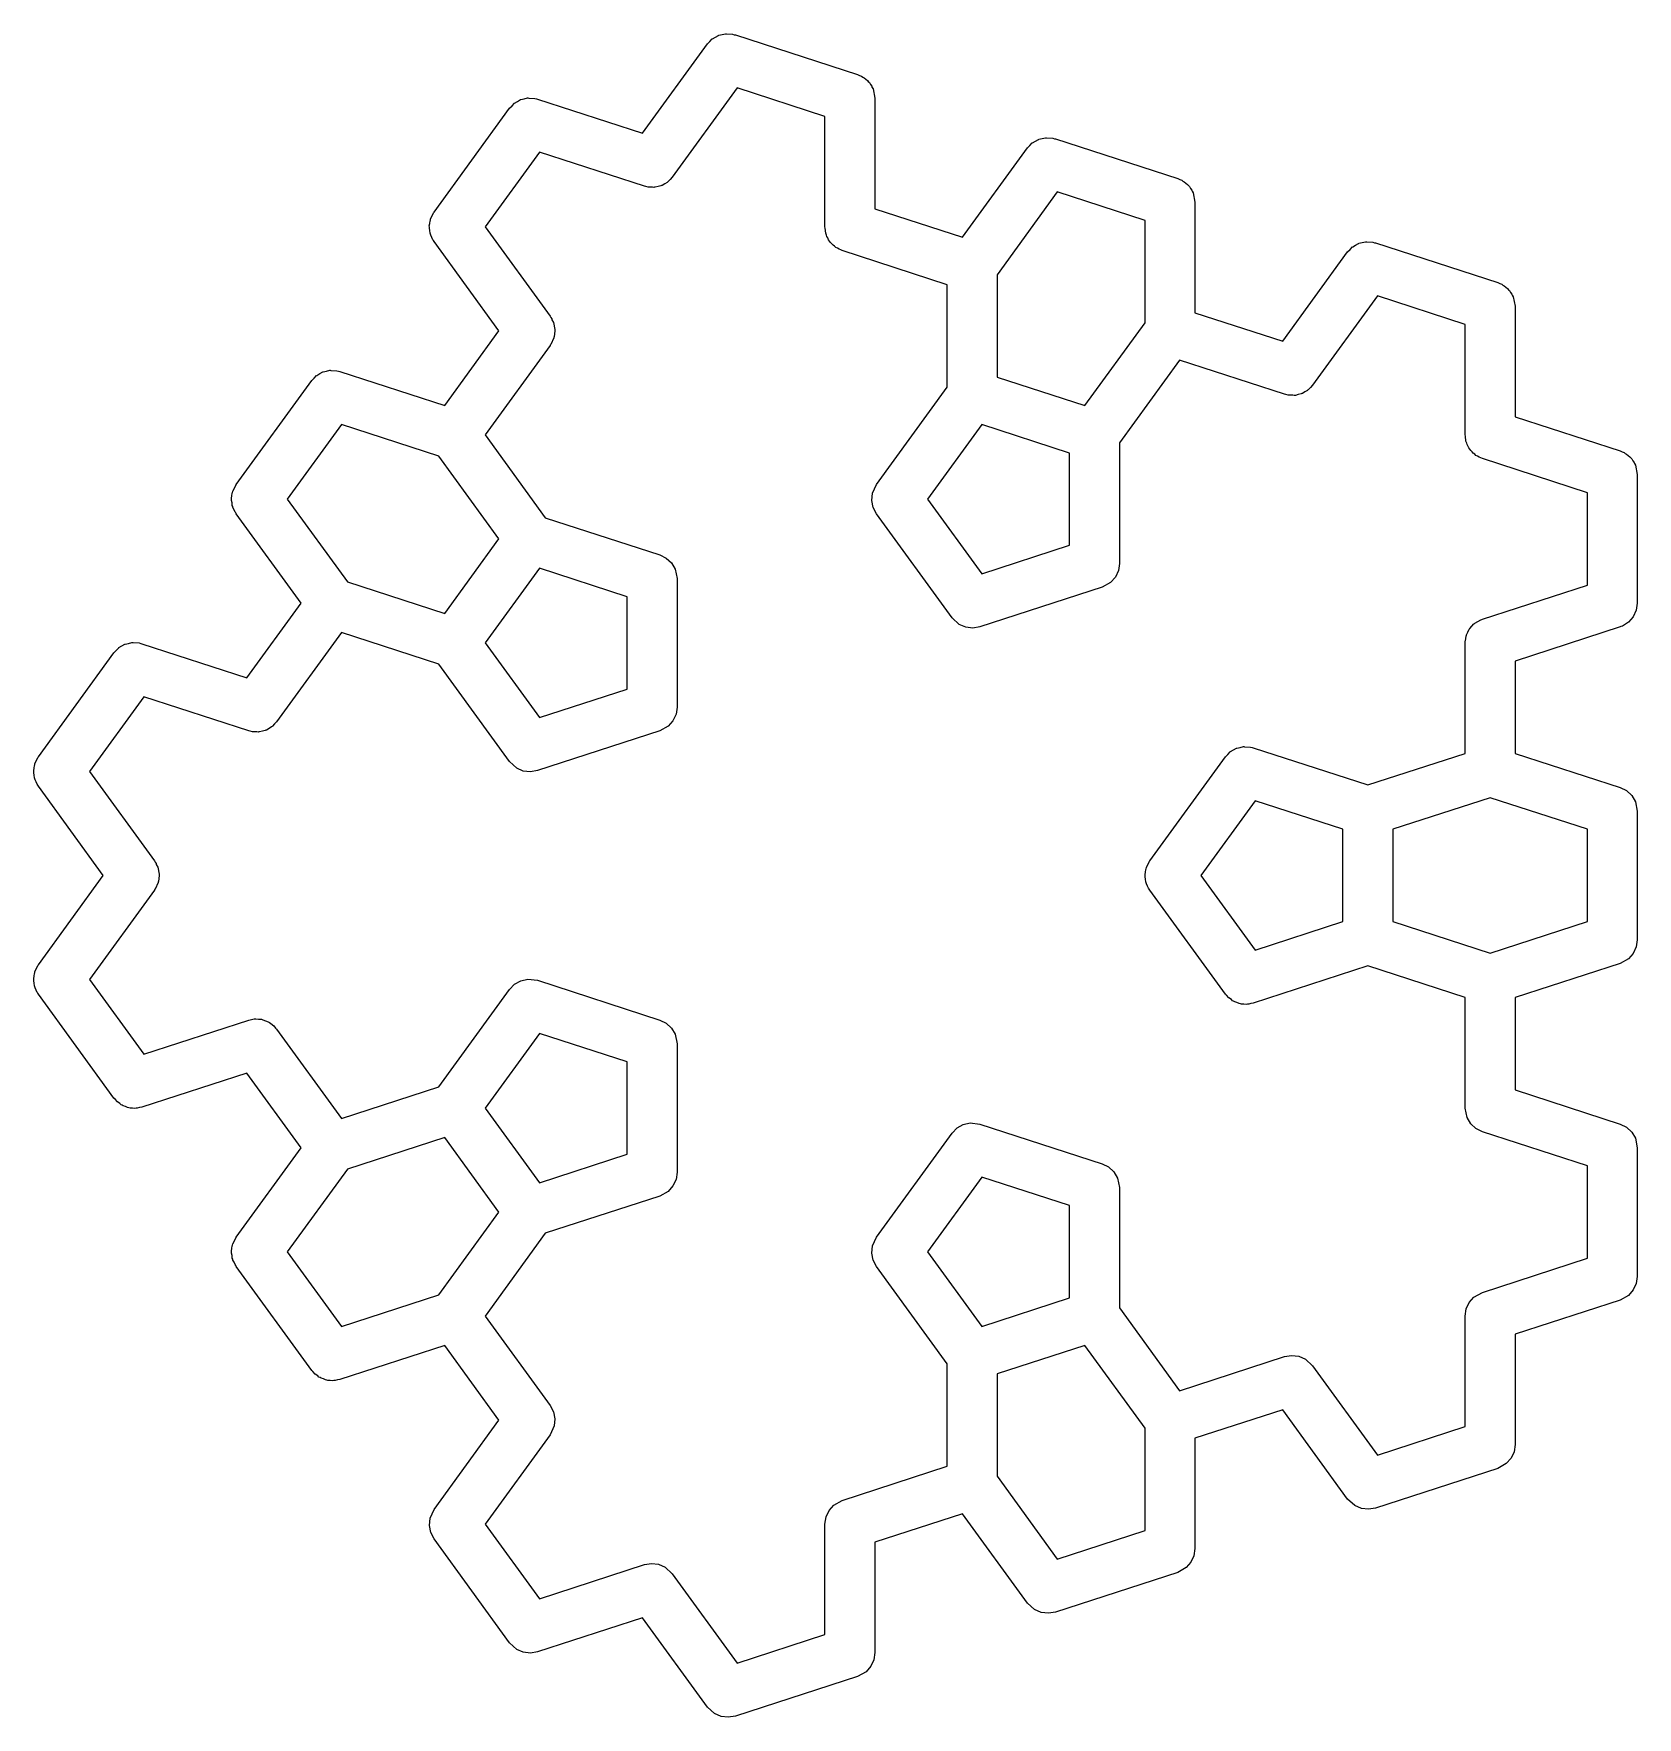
# Model space of a CAD drawing. Header units: millimetres. Extents: x 68 to 170, y 66 to 173.
import ezdxf

# ---------------------------------------------------------------- set-up
doc = ezdxf.new("R2010")
doc.units = ezdxf.units.MM
doc.layers.add('Layer_1', color=7, linetype='CONTINUOUS')

msp = doc.modelspace()

# ---------------------------------------------------------------- linework, layer by layer
at = {"layer": 'Layer_1', "color": 7}
for points in [[(112.127795, 172.617955), (112.515616, 172.59663), (112.621176, 172.558834), (112.691791, 172.550368), (120.471446, 170.022605), (120.595432, 169.961388), (120.725597, 169.914784), (120.79931, 169.860727), (120.881291, 169.820251), (120.982698, 169.726242), (121.094185, 169.644486), (121.149446, 169.571662), (121.216491, 169.509509), (121.286905, 169.390515), (121.370484, 169.280372), (121.384692, 169.225256), (121.449259, 169.116142), (121.568379, 168.512802), (121.568379, 161.486175), (127.154165, 159.671242), (131.284311, 165.355902), (131.436285, 165.51176), (131.586023, 165.669648), (131.595654, 165.675204), (131.603406, 165.683168), (131.793493, 165.789266), (131.982006, 165.897944), (131.992828, 165.900589), (132.002538, 165.906013), (132.214906, 165.953541), (132.426639, 166.004018), (132.437725, 166.003489), (132.448573, 166.00587), (132.495197, 166.000287), (132.883018, 165.978962), (132.988579, 165.941166), (133.059194, 165.932699), (140.838849, 163.404936), (140.962835, 163.34372), (141.093, 163.297116), (141.166712, 163.243059), (141.248694, 163.202583), (141.3501, 163.108574), (141.461588, 163.026818), (141.516849, 162.953994), (141.583894, 162.89184), (141.654308, 162.772847), (141.737887, 162.662703), (141.752095, 162.607588), (141.816661, 162.498474), (141.935782, 161.895134), (141.935782, 154.86851), (147.521568, 153.053576), (151.651713, 158.738237), (151.803687, 158.894095), (151.953426, 159.051982), (151.963056, 159.057538), (151.970809, 159.065502), (152.160896, 159.1716), (152.349409, 159.280278), (152.36023, 159.282924), (152.369941, 159.288348), (152.582308, 159.335875), (152.794041, 159.386352), (152.805127, 159.385823), (152.815975, 159.388204), (152.8626, 159.382621), (153.250421, 159.361296), (153.355982, 159.3235), (153.426597, 159.315034), (161.206251, 156.787271), (161.330238, 156.726054), (161.460402, 156.67945), (161.534115, 156.625393), (161.616096, 156.584917), (161.717503, 156.490908), (161.828991, 156.409152), (161.884252, 156.336328), (161.951297, 156.274175), (162.02171, 156.155181), (162.10529, 156.045038), (162.119498, 155.989922), (162.184064, 155.880808), (162.303185, 155.277468), (162.303185, 148.250844), (168.985904, 146.079496), (169.10989, 146.018279), (169.240054, 145.971675), (169.313767, 145.917618), (169.395749, 145.877142), (169.497155, 145.783133), (169.608643, 145.701377), (169.663904, 145.628553), (169.730949, 145.5664), (169.801363, 145.447406), (169.884942, 145.337263), (169.89915, 145.282147), (169.963716, 145.173033), (170.082837, 144.569693), (170.082837, 136.389679), (170.017035, 135.937363), (169.825088, 135.522544), (169.522902, 135.17961), (169.135533, 134.936989), (169.041471, 134.910901), (168.985901, 134.879884), (162.303182, 132.708536), (162.303182, 126.8353), (168.985901, 124.663951), (169.395746, 124.461598), (169.730947, 124.150856), (169.963716, 123.757489), (170.082837, 123.154149), (170.082837, 114.974135), (170.017035, 114.521819), (169.825088, 114.107), (169.522902, 113.764065), (168.985901, 113.464332), (162.303182, 111.292984), (162.303182, 105.419747), (168.985901, 103.248399), (169.395746, 103.046046), (169.730947, 102.735303), (169.963716, 102.341937), (170.082837, 101.738597), (170.082837, 93.558585), (170.017035, 93.106269), (169.825088, 92.69145), (169.522902, 92.348516), (168.985901, 92.048782), (162.303182, 89.877434), (162.303182, 82.850807), (162.23738, 82.398492), (162.045433, 81.983673), (161.743247, 81.640738), (161.206246, 81.341005), (153.426591, 78.813242), (152.97608, 78.73605), (152.522248, 78.790419), (152.102719, 78.971841), (151.651713, 79.389936), (147.521568, 85.074596), (141.935782, 83.259663), (141.935782, 76.233039), (141.86998, 75.780723), (141.678033, 75.365904), (141.375847, 75.022969), (140.838846, 74.723236), (133.059191, 72.195473), (132.60868, 72.118281), (132.154848, 72.17265), (131.735319, 72.354072), (131.284313, 72.772167), (127.154167, 78.456827), (121.568382, 76.641894), (121.568382, 69.61527), (121.50258, 69.162954), (121.310633, 68.748135), (121.008447, 68.4052), (120.471446, 68.105467), (112.691791, 65.577704), (112.24128, 65.500512), (111.787448, 65.554881), (111.367919, 65.736303), (110.916913, 66.154398), (106.786767, 71.839058), (100.104046, 69.66771), (99.653534, 69.590518), (99.199703, 69.644887), (98.780174, 69.826309), (98.329168, 70.244404), (93.521078, 76.862173), (93.308448, 77.266781), (93.219913, 77.7152), (93.262812, 78.170259), (93.521078, 78.72839), (97.651226, 84.41305), (94.199022, 89.164605), (87.516301, 86.993256), (87.369253, 86.968068), (87.225492, 86.928185), (87.145072, 86.929772), (87.065789, 86.916199), (86.917657, 86.933953), (86.768493, 86.936678), (86.691822, 86.960993), (86.611957, 86.970571), (86.47503, 87.029785), (86.332817, 87.074904), (86.26625, 87.120071), (86.192429, 87.151993), (86.119343, 87.219745), (85.954584, 87.331534), (85.815887, 87.501055), (85.741423, 87.570088), (80.933332, 94.187857), (80.901032, 94.249319), (80.857061, 94.303064), (80.795183, 94.450739), (80.720703, 94.592465), (80.707262, 94.660585), (80.680425, 94.72463), (80.663201, 94.883809), (80.632189, 95.040884), (80.638698, 95.110017), (80.63121, 95.179049), (80.660039, 95.336532), (80.675067, 95.495943), (80.698483, 95.546556), (80.713511, 95.628656), (80.920508, 96.036172), (80.929372, 96.045512), (80.93334, 96.054085), (85.063489, 101.738745), (81.611285, 106.490296), (74.928563, 104.318948), (74.781516, 104.29376), (74.637754, 104.253877), (74.557334, 104.255464), (74.478052, 104.241891), (74.32992, 104.259645), (74.180756, 104.26237), (74.104085, 104.286685), (74.02422, 104.296263), (73.887293, 104.355477), (73.745079, 104.400596), (73.678513, 104.445763), (73.604692, 104.477685), (73.531606, 104.545437), (73.366847, 104.657226), (73.22815, 104.826747), (73.153685, 104.89578), (68.345595, 111.513549), (68.313295, 111.575011), (68.269324, 111.628756), (68.207446, 111.776431), (68.132965, 111.918157), (68.119524, 111.986277), (68.092688, 112.050322), (68.075437, 112.209501), (68.044425, 112.366576), (68.050934, 112.435709), (68.043446, 112.504741), (68.072275, 112.662224), (68.087304, 112.821635), (68.110719, 112.872247), (68.125747, 112.954348), (68.332744, 113.361864), (68.341608, 113.371204), (68.345577, 113.379777), (72.475725, 119.064439), (68.345577, 124.7491), (68.313276, 124.810562), (68.269305, 124.864307), (68.207427, 125.011982), (68.132947, 125.153708), (68.119506, 125.221828), (68.092669, 125.285873), (68.075418, 125.445052), (68.044407, 125.602127), (68.050915, 125.67126), (68.043428, 125.740292), (68.072257, 125.897775), (68.087285, 126.057186), (68.110701, 126.107799), (68.125729, 126.189899), (68.332726, 126.597415), (68.341589, 126.606755), (68.345558, 126.615328), (73.153648, 133.233097), (73.305622, 133.388955), (73.455361, 133.546842), (73.464992, 133.552398), (73.47277, 133.560362), (73.662858, 133.66646), (73.85137, 133.775138), (73.862192, 133.777784), (73.871902, 133.783208), (74.08427, 133.830735), (74.296003, 133.881212), (74.307089, 133.880683), (74.317937, 133.883064), (74.364562, 133.877481), (74.752383, 133.856156), (74.857943, 133.81836), (74.928558, 133.809893), (81.61128, 131.638545), (85.063483, 136.390097), (80.933335, 142.07476), (80.901035, 142.136222), (80.857064, 142.189967), (80.795185, 142.337642), (80.720705, 142.479369), (80.707264, 142.547488), (80.680428, 142.611533), (80.663203, 142.770712), (80.632192, 142.927787), (80.6387, 142.99692), (80.631213, 143.065952), (80.660042, 143.223435), (80.67507, 143.382847), (80.698486, 143.433459), (80.713514, 143.515559), (80.920511, 143.923075), (80.929374, 143.932415), (80.933343, 143.940988), (85.741433, 150.558757), (85.893407, 150.714615), (86.043146, 150.872502), (86.052776, 150.878058), (86.060555, 150.886022), (86.250642, 150.99212), (86.439155, 151.100798), (86.449977, 151.103444), (86.459687, 151.108868), (86.672055, 151.156395), (86.883788, 151.206872), (86.894874, 151.206343), (86.905722, 151.208724), (86.952347, 151.203141), (87.340167, 151.181842), (87.445728, 151.144047), (87.516343, 151.13558), (94.199064, 148.964232), (97.651268, 153.715784), (93.52112, 159.400444), (93.48882, 159.461906), (93.444848, 159.515651), (93.38297, 159.663326), (93.30849, 159.805053), (93.295049, 159.873172), (93.268213, 159.937217), (93.250988, 160.096396), (93.219976, 160.253471), (93.226485, 160.322604), (93.218997, 160.391636), (93.247826, 160.549119), (93.262855, 160.708531), (93.28627, 160.759143), (93.301299, 160.841243), (93.508296, 161.248759), (93.517159, 161.258099), (93.521128, 161.266672), (98.329218, 167.884441), (98.481192, 168.040299), (98.630931, 168.198186), (98.640561, 168.203742), (98.64834, 168.211706), (98.838427, 168.317804), (99.02694, 168.426482), (99.037762, 168.429128), (99.047472, 168.434552), (99.25984, 168.482079), (99.471573, 168.532556), (99.482659, 168.532027), (99.493507, 168.534408), (99.540131, 168.528825), (99.927952, 168.5075), (100.033513, 168.469704), (100.104128, 168.461238), (106.786849, 166.289889), (110.916995, 171.974552), (111.068969, 172.13041), (111.218707, 172.288298), (111.228338, 172.293854), (111.236091, 172.301818), (111.426215, 172.407937), (111.614691, 172.516594), (111.625512, 172.519239), (111.635223, 172.524663), (111.847614, 172.572196), (112.059326, 172.622668), (112.070412, 172.622139), (112.08126, 172.62452)], [(108.677451, 163.489706), (108.54559, 163.354475), (108.420702, 163.212746), (108.386515, 163.191341), (108.358353, 163.162459), (108.193419, 163.0704), (108.033333, 162.970133), (107.994458, 162.959338), (107.959239, 162.93968), (107.774915, 162.898429), (107.592892, 162.84793), (107.552564, 162.848724), (107.513194, 162.839913), (107.419291, 162.851158), (107.135893, 162.856344), (106.990227, 162.902559), (106.902573, 162.913063), (100.219851, 165.084411), (96.767647, 160.332859), (100.897796, 154.648199), (100.943582, 154.561072), (101.003084, 154.48266), (101.020705, 154.414321), (101.110428, 154.24359), (101.198963, 153.795172), (101.193989, 153.742274), (101.201, 153.71509), (101.173809, 153.528178), (101.156082, 153.340112), (101.142033, 153.309759), (101.135206, 153.262775), (100.943259, 152.847955), (100.911864, 152.812327), (100.897814, 152.781982), (96.767666, 147.097321), (100.594628, 141.829962), (107.883719, 139.461592), (108.293564, 139.259239), (108.628765, 138.948496), (108.861535, 138.555129), (108.980655, 137.951789), (108.980655, 129.771775), (108.914853, 129.319459), (108.722906, 128.90464), (108.42072, 128.561706), (107.883719, 128.261973), (100.104064, 125.73421), (99.653553, 125.657017), (99.199721, 125.711387), (98.780193, 125.892809), (98.329186, 126.310903), (93.824282, 132.511371), (87.632125, 134.523327), (83.501979, 128.838666), (83.370118, 128.703435), (83.24523, 128.561706), (83.211043, 128.540301), (83.182881, 128.511419), (83.017955, 128.419365), (82.857861, 128.319093), (82.818981, 128.308298), (82.783765, 128.28864), (82.599448, 128.247391), (82.41742, 128.19689), (82.37709, 128.197684), (82.337722, 128.188873), (82.243819, 128.200118), (81.960421, 128.205304), (81.814755, 128.251519), (81.727101, 128.262023), (75.044379, 130.433371), (71.592175, 125.681819), (75.722324, 119.997159), (75.76811, 119.910032), (75.827612, 119.83162), (75.845233, 119.763281), (75.934956, 119.59255), (76.023491, 119.144132), (76.018517, 119.091234), (76.025528, 119.06405), (75.998337, 118.877138), (75.98061, 118.689072), (75.966561, 118.658719), (75.959735, 118.611735), (75.767787, 118.196916), (75.736392, 118.161287), (75.722342, 118.130942), (71.592194, 112.446279), (75.044398, 107.694727), (81.727119, 109.866075), (81.902551, 109.896135), (82.075684, 109.93741), (82.126989, 109.934579), (82.177631, 109.943257), (82.354357, 109.92209), (82.532072, 109.912327), (82.580446, 109.894997), (82.631463, 109.888885), (82.794827, 109.818239), (82.962398, 109.758242), (83.003832, 109.727857), (83.050991, 109.707458), (83.124249, 109.639547), (83.330987, 109.487938), (83.433452, 109.352906), (83.501997, 109.289363), (87.632143, 103.604703), (93.824301, 105.616658), (98.329205, 111.817126), (98.648303, 112.144381), (99.047419, 112.36715), (99.493462, 112.466972), (100.104083, 112.39382), (107.883738, 109.866057), (108.293583, 109.663704), (108.628783, 109.352961), (108.861553, 108.959594), (108.980674, 108.356254), (108.980674, 100.176243), (108.914872, 99.723927), (108.722925, 99.309108), (108.420739, 98.966173), (107.883738, 98.66644), (100.594647, 96.29807), (96.767684, 91.030711), (100.897833, 85.346048), (101.110463, 84.941439), (101.198998, 84.493021), (101.156098, 84.037961), (100.897833, 83.479831), (96.767684, 77.79517), (100.219888, 73.043619), (106.90261, 75.214967), (107.353121, 75.292159), (107.806953, 75.23779), (108.226482, 75.056368), (108.677488, 74.638273), (112.807634, 68.953613), (118.393419, 70.768546), (118.393419, 77.79517), (118.459221, 78.247486), (118.651168, 78.662305), (118.953354, 79.00524), (119.490355, 79.304973), (126.173074, 81.476321), (126.173074, 87.98714), (121.66817, 94.187608), (121.45554, 94.592217), (121.367005, 95.040635), (121.409905, 95.495695), (121.66817, 96.053825), (126.47626, 102.671594), (126.795358, 102.998849), (127.194474, 103.221618), (127.640517, 103.32144), (128.251138, 103.248288), (136.030793, 100.720525), (136.440638, 100.518172), (136.775838, 100.207429), (137.008608, 99.814063), (137.127729, 99.210723), (137.127729, 91.546519), (140.954689, 86.279157), (147.63741, 88.450505), (148.087921, 88.527697), (148.541753, 88.473328), (148.961282, 88.291905), (149.412288, 87.873811), (153.542434, 82.189151), (159.128219, 84.004084), (159.128219, 91.030676), (159.194021, 91.482992), (159.385968, 91.897811), (159.688154, 92.240746), (160.225155, 92.540479), (166.907874, 94.711827), (166.907874, 100.585064), (160.225155, 102.756412), (159.81531, 102.958765), (159.48011, 103.269508), (159.24734, 103.662874), (159.128219, 104.266214), (159.128219, 111.292838), (152.936064, 113.304794), (145.646976, 110.936424), (145.499929, 110.911235), (145.356167, 110.871352), (145.275747, 110.872939), (145.196465, 110.859366), (145.048332, 110.87712), (144.899168, 110.879845), (144.822497, 110.90416), (144.742633, 110.913738), (144.605706, 110.972952), (144.463492, 111.018071), (144.396926, 111.063238), (144.323104, 111.09516), (144.250018, 111.162912), (144.08526, 111.274701), (143.946563, 111.444222), (143.872098, 111.513255), (139.064005, 118.131026), (139.031705, 118.192489), (138.987734, 118.246234), (138.925856, 118.393909), (138.851375, 118.535635), (138.837935, 118.603755), (138.811098, 118.6678), (138.793847, 118.826979), (138.762835, 118.984054), (138.769344, 119.053187), (138.761856, 119.122219), (138.790685, 119.279702), (138.805714, 119.439113), (138.829129, 119.489725), (138.844158, 119.571826), (139.051154, 119.979342), (139.060018, 119.988682), (139.063987, 119.997254), (143.87208, 126.615023), (144.024054, 126.770881), (144.173792, 126.928769), (144.183423, 126.934325), (144.191175, 126.942289), (144.381331, 127.048427), (144.569775, 127.157065), (144.58057, 127.15971), (144.590281, 127.165134), (144.802744, 127.21268), (145.014381, 127.263136), (145.025467, 127.262607), (145.036315, 127.264988), (145.08294, 127.259405), (145.470761, 127.238106), (145.576322, 127.200311), (145.646936, 127.191844), (152.936025, 124.823474), (159.12818, 126.835429), (159.12818, 133.862053), (159.132386, 133.891031), (159.129238, 133.920137), (159.165213, 134.116654), (159.193976, 134.314369), (159.206279, 134.340941), (159.211544, 134.369744), (159.302021, 134.547864), (159.385923, 134.729188), (159.405291, 134.751149), (159.418547, 134.777263), (159.556008, 134.922207), (159.688115, 135.072125), (159.709519, 135.084084), (159.733067, 135.108929), (160.129053, 135.337214), (160.188315, 135.351343), (160.225105, 135.371874), (166.907824, 137.543223), (166.907824, 143.416462), (160.225105, 145.58781), (160.127016, 145.636239), (160.022749, 145.66932), (159.923168, 145.736887), (159.81526, 145.790163), (159.735041, 145.86453), (159.644517, 145.92595), (159.568309, 146.019097), (159.480059, 146.100906), (159.424354, 146.195047), (159.355084, 146.279711), (159.308578, 146.390701), (159.24729, 146.494272), (159.231362, 146.575005), (159.17845, 146.701277), (159.144465, 147.015129), (159.128166, 147.097612), (159.128166, 154.124237), (153.542381, 155.93917), (149.412235, 150.25451), (149.280375, 150.119278), (149.155486, 149.977549), (149.121299, 149.956144), (149.093137, 149.927262), (148.928212, 149.835209), (148.768117, 149.734937), (148.729237, 149.724142), (148.694021, 149.704483), (148.509704, 149.663235), (148.327676, 149.612734), (148.287346, 149.613527), (148.247978, 149.604717), (148.154075, 149.615962), (147.870677, 149.621147), (147.725011, 149.667362), (147.637357, 149.677866), (140.954636, 151.849214), (137.127676, 146.581855), (137.127676, 138.917648), (137.061874, 138.465332), (136.869927, 138.050513), (136.567741, 137.707579), (136.03074, 137.407846), (128.251085, 134.880083), (127.800574, 134.802891), (127.346742, 134.85726), (126.927213, 135.038682), (126.476207, 135.456777), (121.668117, 142.074548), (121.455487, 142.479157), (121.366952, 142.927575), (121.409852, 143.382635), (121.668117, 143.940765), (126.173021, 150.141234), (126.173021, 156.651706), (119.490302, 158.823054), (119.392213, 158.871483), (119.287946, 158.904564), (119.188365, 158.972131), (119.080457, 159.025407), (119.000238, 159.099774), (118.909714, 159.161194), (118.833506, 159.254341), (118.745257, 159.33615), (118.689551, 159.430291), (118.620281, 159.514955), (118.573775, 159.625945), (118.512487, 159.729517), (118.496559, 159.810249), (118.443648, 159.936521), (118.409662, 160.250373), (118.39339, 160.332857), (118.39339, 167.359436), (112.807604, 169.174369)], [(129.348037, 157.289238), (129.348037, 150.778422), (134.933822, 148.963488), (138.760782, 154.230848), (138.760782, 160.741664), (133.174997, 162.556597)], [(84.179902, 143.007265), (88.006865, 137.739903), (94.199022, 135.727948), (97.651226, 140.479502), (93.824264, 145.746862), (87.632106, 147.758817)], [(124.914702, 143.007265), (128.366906, 138.255711), (133.952692, 140.070644), (133.952692, 145.943884), (128.366906, 147.758817)], [(96.767647, 133.861731), (100.219851, 129.110179), (105.805637, 130.925112), (105.805637, 136.798352), (100.219851, 138.613285)], [(142.310541, 119.06395), (145.762745, 114.312396), (151.348527, 116.127329), (151.348527, 122.000568), (145.762745, 123.815501)], [(154.523527, 122.000568), (154.523527, 116.127329), (160.715682, 114.115374), (166.907837, 116.127329), (166.907837, 122.000568), (160.715682, 124.012523)], [(96.767647, 104.266167), (100.219851, 99.514615), (105.805637, 101.329548), (105.805637, 107.202785), (100.219851, 109.017718)], [(88.006865, 100.387994), (84.179902, 95.120635), (87.632106, 90.369083), (93.824264, 92.381038), (97.651226, 97.648398), (94.199022, 102.399949)], [(124.914702, 95.120635), (128.366906, 90.369083), (133.952692, 92.184016), (133.952692, 98.057253), (128.366906, 99.872186)], [(129.348037, 87.349478), (129.348037, 80.838659), (133.174997, 75.5713), (138.760782, 77.386233), (138.760782, 83.897049), (134.933822, 89.164411)]]:
    msp.add_lwpolyline(points, close=True, dxfattribs=at)

doc.saveas('drawing.dxf')
